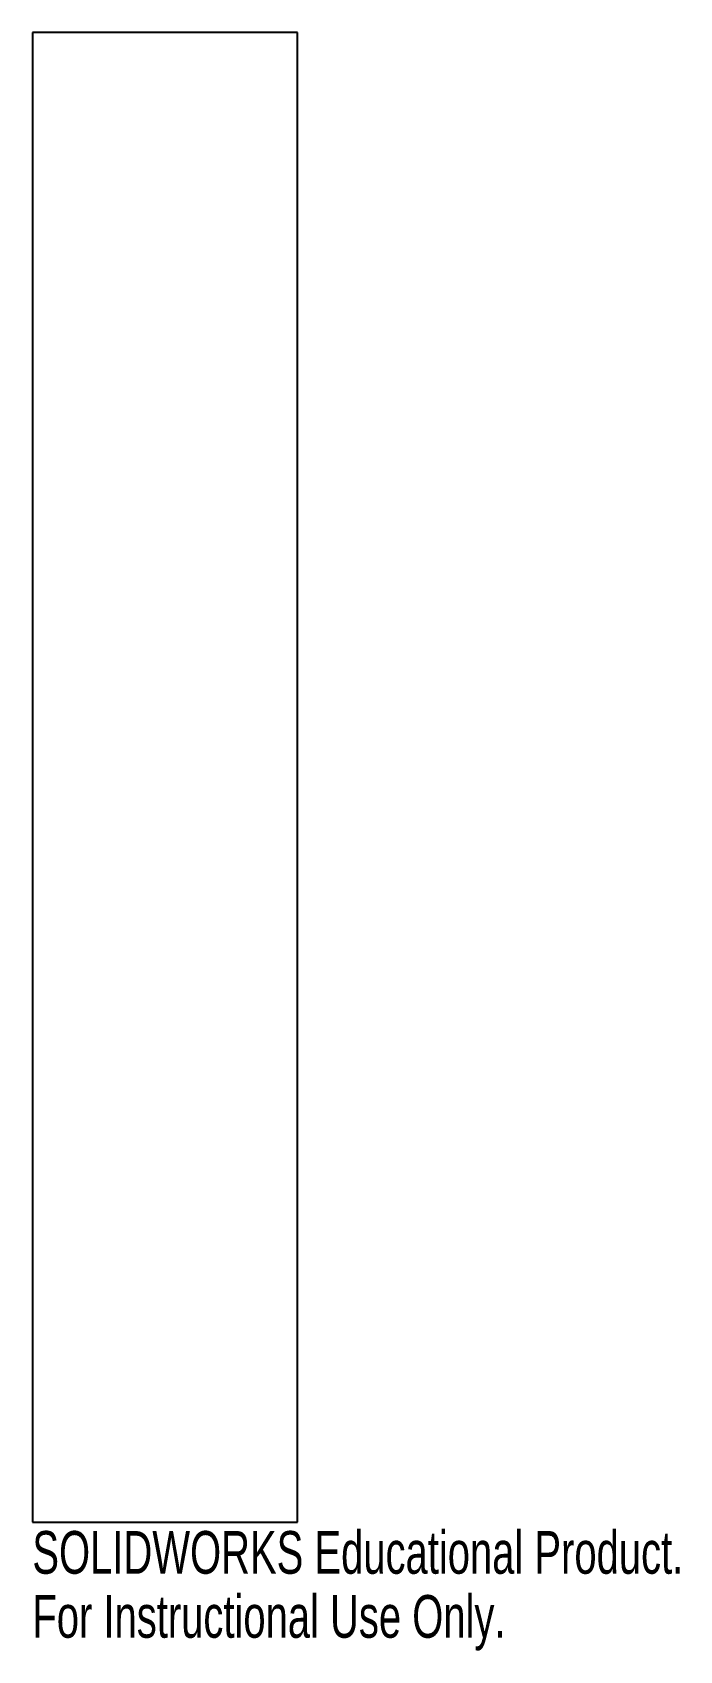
# Model space of a CAD drawing. Header units: millimetres. Extents: x -15 to 58, y -15 to 169.
import ezdxf

# ---------------------------------------------------------------- set-up
doc = ezdxf.new("R2010")
doc.units = ezdxf.units.MM
doc.styles.add('SLDTEXTSTYLE0', font='TXT', dxfattribs={"width": 0.7})

msp = doc.modelspace()

# ---------------------------------------------------------------- linework, layer by layer
at = {"color": 7, "linetype": 'Continuous', "lineweight": 25}
for p, q in [((15, 168.67), (-15, 168.67)), ((-15, 168.67), (-15, 0)), ((15, 0), (15, 168.67)), ((-15, 0), (15, 0))]:
    msp.add_line(p, q, dxfattribs=at)

# ---------------------------------------------------------------- texts
at = {"color": 7, "linetype": 'Continuous', "char_height": 4.8336, "attachment_point": 1, "style": 'SLDTEXTSTYLE0'}
for s, insert in [('SOLIDWORKS Educational Product.', (-15, -1.02)), ('For Instructional Use Only.', (-15, -8.27))]:
    msp.add_mtext(s, dxfattribs=dict(at, insert=insert))

doc.saveas('drawing.dxf')
